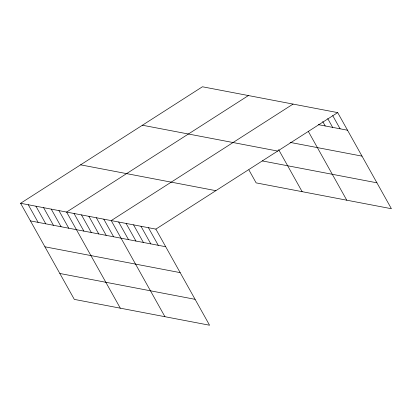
<?xml version="1.0" encoding="UTF-8"?>
<svg xmlns="http://www.w3.org/2000/svg" width="412" height="412" viewBox="0 0 412 412"><rect width="100%" height="100%" fill="white"/><g stroke="black" fill="none" stroke-linecap="round" stroke-linejoin="round"><path stroke-width="0.62" d="M20.6 203.281L155.86 229.118L209.569 325.228L74.315 299.39L20.6 203.281L202.431 86.772L337.686 112.61L391.4 208.719L256.14 182.882L248.905 169.929M248.415 95.558L66.59 212.067L120.299 308.171M293.05 104.087L111.225 220.59L164.934 316.699M155.86 229.118L337.686 112.61M318.394 124.656L347.532 130.223M290.094 142.392L362.009 156.127M142.423 125.222L277.683 151.06M262.3 160.922L376.923 182.815M80.603 164.836L215.862 190.668M30.442 220.894L165.701 246.731M44.918 246.798L180.178 272.631M59.838 273.486L195.092 299.323M332.711 115.592L340.091 128.802M327.731 118.574L332.654 127.38M322.751 121.555L325.212 125.959M308.325 131.413L346.765 200.196M278.641 149.638L302.13 191.668M148.418 227.697L158.26 245.31M140.981 226.276L150.823 243.889M133.54 224.854L143.381 242.467M126.103 223.433L135.945 241.046M118.661 222.011L128.503 239.624M103.783 219.169L113.624 236.782M96.346 217.747L106.188 235.36M88.904 216.326L98.746 233.939M81.468 214.91L91.31 232.517M74.026 213.488L83.868 231.096M58.921 210.599L68.768 228.212M51.258 209.136L61.1 226.749M43.595 207.674L53.436 225.287M35.932 206.206L45.773 223.819M28.263 204.743L38.11 222.356"/></g></svg>
